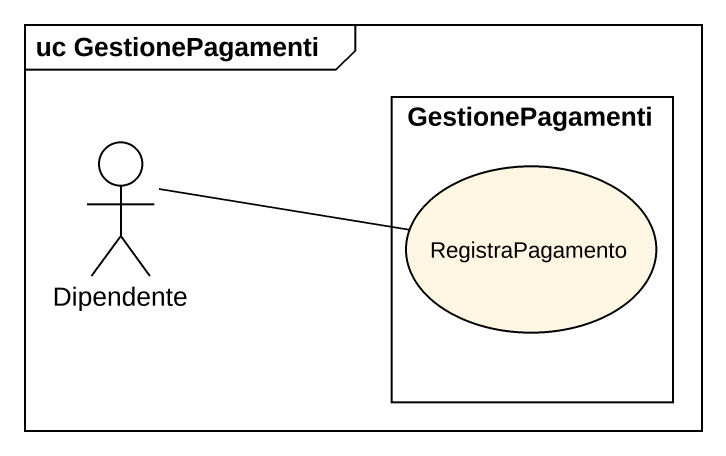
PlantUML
@startuml
mainframe uc GestionePagamenti
actor Dipendente
rectangle GestionePagamenti {
  usecase RegistraPagamento
}
Dipendente -right- RegistraPagamento
@enduml
